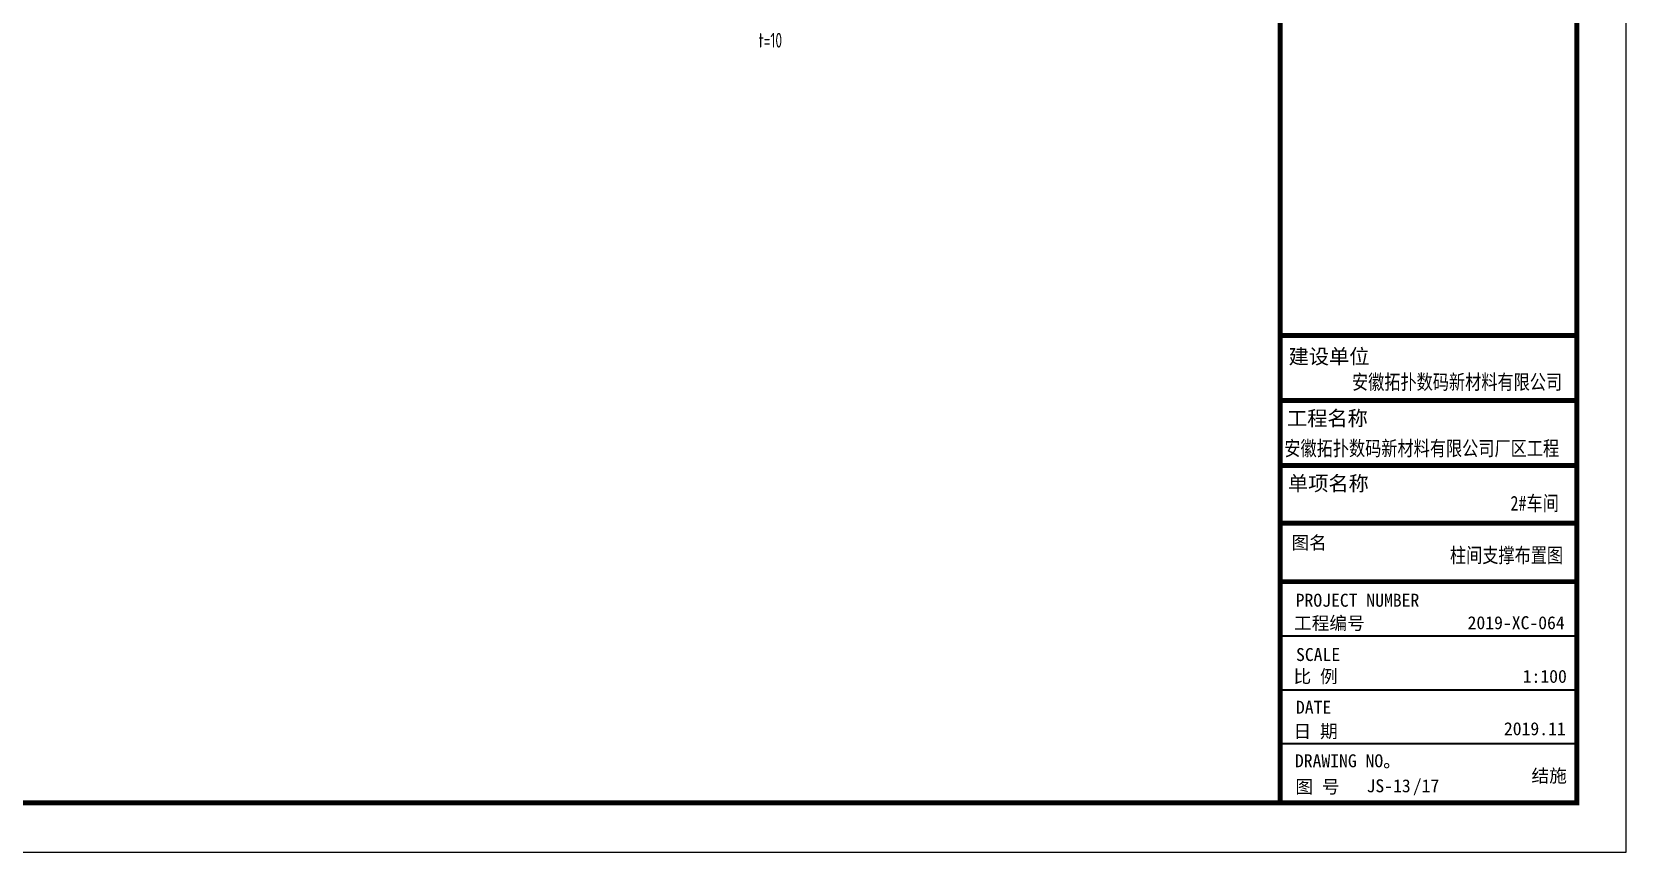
# Model space of a CAD drawing. Extents: x 19118 to 566552, y -1188739 to 92943.
# Drawn here: x 187009 to 235462, y -889388 to -864456 of the extents above; entities that cross this region are included whole.
import ezdxf

# ---------------------------------------------------------------- set-up
doc = ezdxf.new("R2010")
doc.units = 0
doc.header["$LTSCALE"] = 1000
doc.header["$MEASUREMENT"] = 0
doc.layers.get('0').update_dxf_attribs({"linetype": 'CONTINUOUS'})
for name, color, linetype in [('PUB_TITLE', 4, 'CONTINUOUS'), ('TEXT', 7, 'CONTINUOUS'), ('图框', 4, 'CONTINUOUS')]:
    doc.layers.add(name, color=color, linetype=linetype)
doc.styles.add('-黑体', font='SimSun.ttf')
doc.styles.add('TSSD_Rein', font='atssdeng.shx', dxfattribs={"width": 0.7, "bigfont": 'atssdchn.shx'})
doc.styles.add('宋体', font='SimSun.ttf', dxfattribs={"width": 0.8})
doc.styles.add('黑体', font='simhei.ttf', dxfattribs={"width": 0.6, "height": 4.3})

# ---------------------------------------------------------------- blocks, each defined once
blk = doc.blocks.new('新块GFHGHH')
at = {"layer": 'TEXT', "lineweight": 5, "style": 'TSSD_Rein', "width": 0.7}
blk.add_text('t=10', height=300.15, dxfattribs=at).set_placement((185549.1, -782040.6, 3940.4))

msp = doc.modelspace()

# ---------------------------------------------------------------- linework, layer by layer
at = {"layer": 'PUB_TITLE'}
msp.add_lwpolyline([(77811.65, -889388.06), (235461.65, -889388.06), (235461.65, -800288.06), (77811.65, -800288.06)], close=True, dxfattribs=at)
at = {"layer": 'PUB_TITLE', "const_width": 150}
msp.add_lwpolyline([(81561.65, -887888.06), (233961.65, -887888.06), (233961.65, -801788.06), (81561.65, -801788.06)], close=True, dxfattribs=at)
at = {"layer": '图框', "color": 4, "const_width": 147.89}
msp.add_lwpolyline([(224947.8, -801788.06), (233961.65, -801788.06), (233961.65, -887888.06), (224947.8, -887888.06)], close=True, dxfattribs=at)
at = {"layer": '图框', "color": 4}
for points, const_width in [([(224947.8, -873688.35), (233928.89, -873688.35)], 149.4), ([(224947.8, -875663.86), (233931.66, -875663.86)], 149.4), ([(224947.8, -877635.66), (233961.65, -877635.66)], 149.4), ([(224947.8, -879391.75), (233961.65, -879391.75)], 149.4), ([(224947.8, -881168.58), (233961.65, -881168.58)], 149.4), ([(224947.8, -882816.87), (233961.65, -882816.87)], 60.51), ([(224947.8, -884462.3), (233961.65, -884462.3)], 60.51), ([(224947.8, -886095.26), (233961.65, -886095.26)], 60.51)]:
    msp.add_lwpolyline(points, dxfattribs=dict(at, const_width=const_width))

# ---------------------------------------------------------------- block references
at = {"xscale": 1.5, "yscale": 1.5, "zscale": 1.5}
msp.add_blockref('新块GFHGHH', (-69225.81, 308125.52), dxfattribs=at)

# ---------------------------------------------------------------- texts
at = {"layer": 'TEXT', "color": 3, "style": '-黑体', "width": 0.8}
for s, p in [('安徽拓扑数码新材料有限公司', (227130.57, -875322.9)), ('安徽拓扑数码新材料有限公司厂区工程', (225074.64, -877339.62)), ('2#车间', (231945.39, -879009.12)), ('柱间支撑布置图', (230107.23, -880588.24))]:
    msp.add_text(s, height=450.225, dxfattribs=at).set_placement(p)
at = {"layer": '图框', "color": 4}
for s, height, style, p in [('建设单位', 450, '黑体', (225205.26, -874547.38)), ('工程名称', 450, '黑体', (225155.44, -876424.7)), ('单项名称', 450, '黑体', (225185.44, -878406.2)), ('图名', 394.416, '黑体', (225289.28, -880179.32)), ('工程编号', 394.416, '黑体', (225366.49, -882626.3)), ('2019-XC-064', 394.416, '宋体', (230643.97, -882612.67)), ('SCALE', 394.416, '黑体', (225429.33, -883579.58)), ('比 例', 394.416, '黑体', (225353.21, -884244.02)), ('1:100', 394.416, '宋体', (232318.7, -884242.43)), ('DATE', 394.416, '黑体', (225427.26, -885182.51)), ('日 期', 394.416, '黑体', (225353.21, -885913.24)), ('2019.11', 394.416, '宋体', (231747.82, -885834.68)), ('DRAWING NO。', 394.416, '黑体', (225396.15, -886809.56)), ('图 号', 394.416, '黑体', (225409.22, -887597.15))]:
    msp.add_text(s, height=height, dxfattribs=dict(at, style=style)).set_placement(p)
at = {"layer": '图框', "color": 0, "style": '黑体'}
msp.add_text('PROJECT NUMBER', height=394.416, dxfattribs=at).set_placement((225419.68, -881929.1))
at = {"layer": '图框', "color": 3, "style": '宋体'}
for s, p in [('/17', (228979.1, -887569.61)), ('结施', (232584.59, -887263.37)), ('JS-13', (227572.52, -887569.61))]:
    msp.add_text(s, height=394.416, dxfattribs=at).set_placement(p)

doc.saveas('drawing.dxf')
